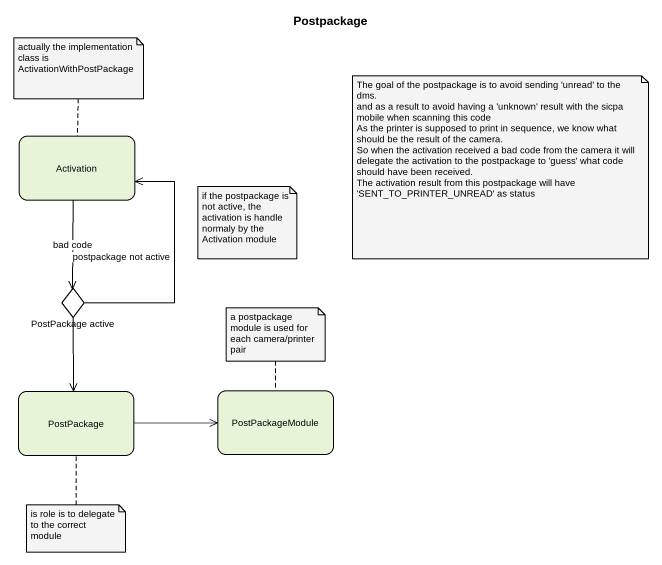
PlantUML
@startuml
title Postpackage
hide empty description
state Activation
state "PostPackage active" as PostPackage_active <<choice>>
state PostPackage
state PostPackageModule
Activation --> PostPackage_active : bad code
PostPackage_active -up-> Activation : postpackage not active
PostPackage_active --> PostPackage
PostPackage -right-> PostPackageModule
note top of Activation : actually the implementation class is ActivationWithPostPackage
note as N2
  The goal of the postpackage is to avoid sending 'unread' to the dms.
  and as a result to avoid having a 'unknown' result with the sicpa mobile when scanning this code
  As the printer is supposed to print in sequence, we know what should be the result of the camera.
  So when the activation received a bad code from the camera it will delegate the activation to the postpackage to 'guess' what code should have been received.
  The activation result from this postpackage will have 'SENT_TO_PRINTER_UNREAD' as status
end note
note as N3
  if the postpackage is not active, the activation is handle normaly by the Activation module
end note
note top of PostPackageModule : a postpackage module is used for each camera/printer pair
note bottom of PostPackage : is role is to delegate to the correct module
@enduml
